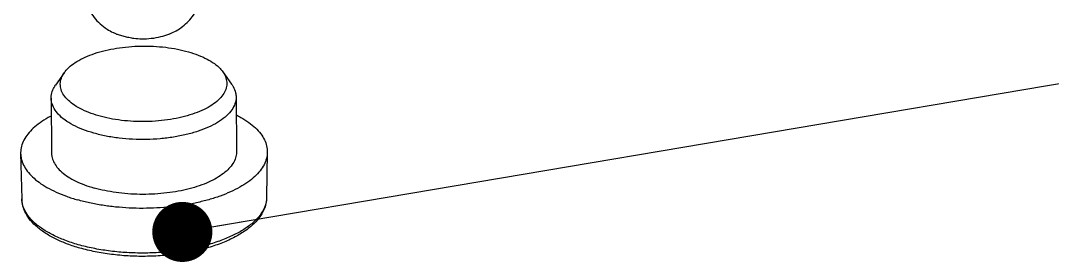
# Model space of a CAD drawing. Header units: millimetres. Extents: x 221 to 563, y 144 to 381.
# Drawn here: x 420.42 to 446.52, y 157.16 to 163.14 of the extents above; entities that cross this region are included whole.
import ezdxf

# ---------------------------------------------------------------- set-up
doc = ezdxf.new("R2010")
doc.units = ezdxf.units.MM
doc.layers.add('02___PRT_ALL_AXES', color=7, linetype='Continuous')
doc.layers.add('3_ALL_AXES', color=7, linetype='Continuous')
doc.layers.add('from', color=7, linetype='Continuous', lineweight=13)
doc.dimstyles.new('ISO', dxfattribs={"dimscale": 0.6, "dimtxt": 2.5, "dimasz": 2.5, "dimexe": 1.25, "dimexo": 0.625, "dimtad": 0, "dimdsep": 46, "dimtxsty": 'Standard', "dimblk": 'OPEN', "dimcen": 0, "dimclrd": 4, "dimclre": 4, "dimadec": 0, "dimazin": 0, "dimtfac": 1, "dimtofl": 0, "dimtmove": 0, "dimatfit": 3, "dimfxl": 1, "dimarcsym": 0})

# ---------------------------------------------------------------- blocks, each defined once
blk = doc.blocks.new('_Open')
at = {"color": 0, "linetype": 'ByBlock', "lineweight": -2}
for p, q in [((-1, 0.167), (0, 0)), ((-1, -0.167), (0, 0)), ((0, 0), (-1, 0))]:
    blk.add_line(p, q, dxfattribs=at)
blk = doc.blocks.new('u31')
at = {"color": 7, "linetype": 'Continuous'}
for p, q in [((28.659, 23.299), (28.679, 23.307)), ((25.235, 22.031), (24.952, 21.626)), ((30.376, 22.062), (30.664, 21.66))]:
    blk.add_line(p, q, dxfattribs=at)
for centre, radius, start, end in [((27.532, 23.479), 0.331, 249.04, 263.3505), ((24.674, 17.957), 0.816, 181.3984, 189.371)]:
    blk.add_arc(centre, radius, start, end, dxfattribs=at)
for points, start_tangent, end_tangent in [([(26.917, 23.296), (26.951, 23.283), (27.093, 23.236)], (0.925693, -0.378276), (0.96159, -0.274491)), ([(27.093, 23.236), (27.248, 23.198), (27.414, 23.17)], (0.96159, -0.274491), (0.991119, -0.132978)), ([(25.235, 22.031), (25.265, 22.072), (25.43, 22.241), (25.647, 22.396), (25.912, 22.536), (26.22, 22.656), (26.563, 22.754), (26.934, 22.828), (27.325, 22.876), (27.726, 22.897), (28.129, 22.89), (28.525, 22.857), (28.905, 22.797), (29.26, 22.712)], (0.572966, 0.819579), (0.96159, -0.274491)), ([(29.26, 22.712), (29.583, 22.603), (29.867, 22.474), (30.104, 22.327), (30.29, 22.165), (30.376, 22.062)], (0.96159, -0.274491), (0.58237, -0.812924)), ([(26.354, 20.63), (26.031, 20.738), (25.748, 20.868), (25.511, 21.015), (25.325, 21.177), (25.194, 21.35), (25.122, 21.53), (25.11, 21.713), (25.158, 21.895), (25.235, 22.031)], (-0.96159, 0.274491), (0.572966, 0.819579)), ([(30.376, 22.062), (30.42, 21.992), (30.492, 21.812), (30.505, 21.629), (30.457, 21.446), (30.349, 21.269), (30.185, 21.101), (29.968, 20.945), (29.703, 20.806), (29.395, 20.686), (29.052, 20.588), (28.68, 20.514), (28.29, 20.466), (27.889, 20.445), (27.485, 20.451), (27.09, 20.485), (26.71, 20.545), (26.354, 20.63)], (0.58237, -0.812924), (-0.96159, 0.274491)), ([(24.81, 21.208), (24.813, 21.272), (24.867, 21.475), (24.952, 21.626)], (-0.007083, 0.999975), (0.572889, 0.819633)), ([(30.664, 21.66), (30.713, 21.582), (30.793, 21.382), (30.81, 21.243)], (0.582396, -0.812906), (0.007083, -0.999975)), ([(26.195, 20.069), (25.837, 20.189), (25.522, 20.333), (25.258, 20.497), (25.052, 20.676), (24.907, 20.868), (24.827, 21.069), (24.81, 21.208)], (-0.96159, 0.274491), (-0.007083, 0.999975)), ([(30.81, 21.243), (30.807, 21.179), (30.754, 20.976), (30.634, 20.779), (30.452, 20.592), (30.211, 20.419), (29.916, 20.264), (29.574, 20.131), (29.192, 20.022), (28.78, 19.94), (28.346, 19.887), (27.9, 19.863), (27.452, 19.87), (27.012, 19.907), (26.59, 19.974), (26.195, 20.069)], (0.007083, -0.999975), (-0.96159, 0.274491)), ([(25.745, 16.334), (25.338, 16.468), (24.969, 16.626), (24.642, 16.808), (24.365, 17.012), (24.145, 17.233), (23.988, 17.465), (23.893, 17.701), (23.858, 17.937)], (-0.96159, 0.274491), (-0.025536, 0.999674)), ([(25.692, 16.446), (25.256, 16.59), (24.868, 16.761), (24.536, 16.953), (24.264, 17.165), (24.059, 17.392), (23.924, 17.63), (23.869, 17.825)], (-0.96159, 0.274491), (-0.162325, 0.986737)), ([(31.8, 17.985), (31.784, 17.833), (31.699, 17.59), (31.541, 17.353), (31.314, 17.128), (31.023, 16.919), (30.671, 16.73), (30.267, 16.564), (29.818, 16.424), (29.331, 16.314), (28.817, 16.234), (28.284, 16.187), (27.742, 16.173), (27.202, 16.192), (26.674, 16.245), (26.168, 16.33), (25.692, 16.446)], (-0.01423, -0.999899), (-0.96159, 0.274491)), ([(31.8, 17.985), (31.76, 17.717), (31.642, 17.449), (31.444, 17.187), (31.168, 16.942), (30.824, 16.722), (30.422, 16.531), (29.971, 16.37), (29.48, 16.242), (28.958, 16.148), (28.415, 16.09), (27.862, 16.067), (27.308, 16.08), (26.764, 16.13), (26.239, 16.215), (25.745, 16.334)], (-0.013647, -0.999907), (-0.96159, 0.274491))]:
    blk.add_spline(points, degree=3, dxfattribs=dict(at, start_tangent=start_tangent, end_tangent=end_tangent))
at = {"layer": '02___PRT_ALL_AXES', "color": 7, "linetype": 'Continuous'}
for p, q in [((24.81, 21.208), (24.821, 19.426)), ((30.81, 21.243), (30.821, 19.462)), ((31.82, 19.451), (31.8, 17.985)), ((23.821, 19.404), (23.858, 17.937))]:
    blk.add_line(p, q, dxfattribs=at)
for points, start_tangent, end_tangent in [([(24.812, 20.627), (24.712, 20.573), (24.449, 20.406), (24.23, 20.227), (24.055, 20.039), (23.928, 19.843), (23.849, 19.642), (23.821, 19.438), (23.821, 19.404)], (-0.885952, -0.463778), (0.025945, -0.999663)), ([(30.815, 20.663), (30.966, 20.582), (31.223, 20.416), (31.437, 20.238), (31.606, 20.049), (31.727, 19.854), (31.799, 19.653), (31.82, 19.451)], (0.891404, -0.453209), (-0.013582, -0.999908)), ([(24.821, 19.426), (24.832, 19.312), (24.891, 19.136), (25, 18.966), (25.158, 18.803), (25.361, 18.651), (25.607, 18.513), (25.89, 18.391), (26.206, 18.287)], (0.006465, -0.999979), (0.96159, -0.274491)), ([(31.82, 19.451), (31.792, 19.246), (31.714, 19.045), (31.586, 18.849), (31.412, 18.66), (31.192, 18.481), (30.93, 18.315), (30.628, 18.162), (30.292, 18.026), (29.924, 17.908), (29.53, 17.809), (29.114, 17.73), (28.682, 17.673), (28.239, 17.638), (27.791, 17.626), (27.344, 17.637), (26.902, 17.67), (26.472, 17.726), (26.059, 17.804), (25.668, 17.902)], (-0.013582, -0.999908), (-0.96159, 0.274491)), ([(30.821, 19.462), (30.818, 19.397), (30.774, 19.22), (30.681, 19.046), (30.538, 18.879), (30.349, 18.722), (30.117, 18.577), (29.845, 18.447), (29.539, 18.334), (29.203, 18.24), (28.844, 18.167), (28.467, 18.116), (28.079, 18.087), (27.687, 18.081), (27.297, 18.099), (26.915, 18.14), (26.55, 18.203), (26.206, 18.287)], (0.006465, -0.999979), (-0.96159, 0.274491)), ([(23.821, 19.404), (23.843, 19.235), (23.915, 19.034), (24.036, 18.838), (24.204, 18.65), (24.418, 18.472), (24.675, 18.306), (24.972, 18.155), (25.304, 18.019), (25.668, 17.902)], (0.025945, -0.999663), (0.96159, -0.274491))]:
    blk.add_spline(points, degree=3, dxfattribs=dict(at, start_tangent=start_tangent, end_tangent=end_tangent))
at = {"layer": '3_ALL_AXES', "color": 7, "linetype": 'Continuous'}
for centre, radius, start, end in [((27.634, 25.054), 1.899, 244.724, 244.9785), ((27.648, 25.084), 1.931, 244.985, 247.776)]:
    blk.add_arc(centre, radius, start, end, dxfattribs=at)
for points, start_tangent, end_tangent in [([(25.893, 24.573), (25.949, 24.314), (26.052, 24.064), (26.202, 23.829), (26.396, 23.62), (26.626, 23.446), (26.823, 23.337)], (0.125771, -0.992059), (0.904261, -0.426981)), ([(28.679, 23.307), (28.863, 23.396), (29.074, 23.535), (29.265, 23.705), (29.426, 23.903), (29.548, 24.113), (29.637, 24.344), (29.687, 24.595)], (0.920927, 0.389735), (0.113966, 0.993485)), ([(27.494, 23.15), (27.747, 23.134), (28.059, 23.149), (28.365, 23.203), (28.63, 23.287), (28.659, 23.299)], (0.993173, -0.116647), (0.925006, 0.379953))]:
    blk.add_spline(points, degree=3, dxfattribs=dict(at, start_tangent=start_tangent, end_tangent=end_tangent))
at = {"layer": 'from'}
blk.add_leader([(29.065, 16.86), (57.826, 21.738)], dimstyle='ISO', override={"dimscale": 1, "dimasz": 1.95, "dimexo": 0.125, "dimadec": 2, "dimazin": 2, "dimldrblk": 'Dot'}, dxfattribs=at)

msp = doc.modelspace()

# ---------------------------------------------------------------- block references
at = {"xscale": 0.78, "yscale": 0.78, "zscale": 0.78}
msp.add_blockref('u31', (401.838, 144.632), dxfattribs=at)

doc.saveas('drawing.dxf')
